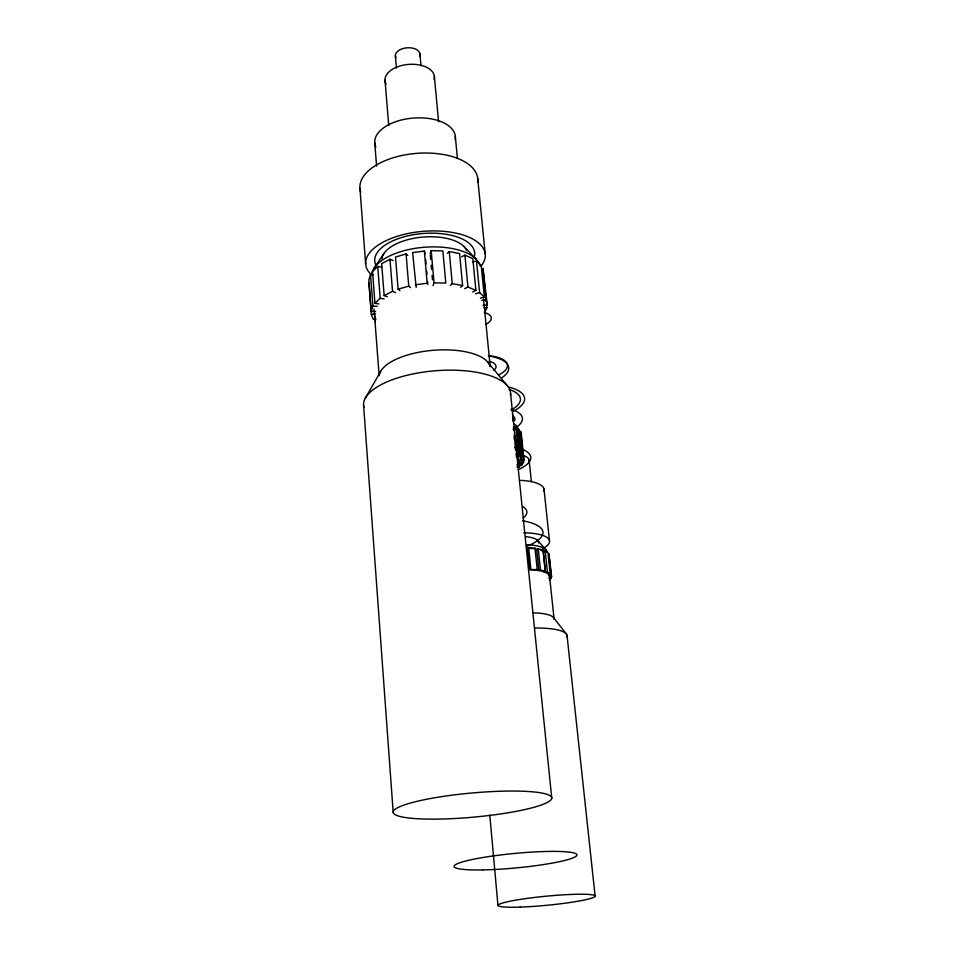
<?xml version="1.0" encoding="UTF-8"?>
<svg xmlns="http://www.w3.org/2000/svg" width="955" height="955" viewBox="0 0 955 955"><rect width="100%" height="100%" fill="white"/><g stroke="black" fill="none" stroke-linecap="round" stroke-linejoin="round"><path stroke-width="1.43" d="M373.381 274.682L370.504 274.634L368.845 280.006L371.22 311.461L375.53 311.521M371.22 311.461L372.904 306.269L370.504 274.634M430.144 253.517L431.194 250.676L442.857 250.926L445.782 283.062L434.048 282.871L432.985 285.617M484.507 312.858L486.907 307.749L486.608 304.788M365.347 398.139L380.687 371.376M521.036 436.757L518.971 440.136L516.548 440.148L519.126 465.515L521.561 465.491L523.65 462.22L521.036 436.757L518.601 436.769A43.333 15.71 -5.4 0 1 516.548 440.148M374.396 267.651L384.173 253.194M549.412 580.198L551.202 578.05L550.617 572.463M381.642 267.137L377.714 266.421L372.51 271.566L374.933 303.284L378.872 303.953M374.933 303.284L380.186 298.294L377.714 266.421M447.382 253.338L449.28 251.571L459.594 253.553L462.602 285.545L460.68 287.24M450.318 285.39L452.24 283.671L462.602 285.545M514.709 443.633L517.013 442.046L519.592 467.341L517.455 467.091A43.548 15.149 -5.4 0 1 517.216 467.293M549.113 578.36A34.977 9.765 -5.6 0 0 529.786 569.622L527.602 548.254L528.676 547.633L535.015 548.206L537.211 569.538L536.125 570.147M533.929 548.827L535.015 548.206M529.786 569.622L537.211 569.538M393.102 260.56L389.974 259.259L381.654 263.64L384.161 295.584L387.312 296.814M384.161 295.584L392.541 291.323L395.68 292.564M461.671 256.788L464.906 255.14L472.821 258.602L475.9 290.38L472.641 291.979M464.691 288.661L467.95 287.061L475.9 290.38M545.245 571.209L540.458 570.039L538.895 570.565L536.686 549.28L538.25 548.731L543.013 549.973L545.245 571.209L543.67 571.735M541.449 550.51L543.013 549.973M407.833 255.51L406.078 253.935L395.489 257.062L398.104 289.186L399.882 290.678M472.534 262.1L476.509 260.954L481.248 265.526L484.352 297.041L480.377 298.151M398.104 289.186L408.764 286.118L410.531 287.622M475.59 293.77L479.601 292.648L484.352 297.041M513.802 430.442L513.515 427.565L515.855 426.992L519.413 429.798L522.063 455.523L519.711 456.084A43.548 15.149 -5.4 0 0 516.142 453.398L518.493 452.837L522.063 455.523M513.515 427.565A43.333 15.71 -5.4 0 1 517.085 430.371L519.413 429.798M545.198 550.844L543.311 551.25L545.532 572.439L547.43 572.045L550.176 573.728L547.943 552.599L545.198 550.844L547.43 572.045M548.289 574.122L550.176 573.728M425.178 253.791L424.354 251.058L412.608 252.574L416.189 287.407M415.341 284.781L427.171 283.265L424.354 251.058M368.928 283.05L371.304 314.41L375.578 313.861M481.762 300.348L486.083 299.786L487.265 304.8L482.967 305.349M376.079 318.934L373.238 319.292L371.304 314.41M518.159 431.863L520.666 431.565L521.418 434.812L524.056 460.358L521.537 460.656A43.548 15.149 -5.4 0 0 520.785 457.529L518.159 431.863A43.333 15.71 -5.4 0 1 518.923 435.122L521.537 460.656M518.923 435.122L521.418 434.812M520.785 457.529L523.316 457.218L524.056 460.358M549.089 575.041L551.119 574.803L551.596 576.832L549.579 577.059L549.137 572.857M549.256 578.097L551.202 578.05M523.65 462.22L521.203 462.244A43.548 15.149 -5.4 0 1 519.126 465.515M372.904 306.269L377.249 306.316M484.101 307.713L486.907 307.749M514.888 441.771L517.013 442.046M380.186 298.294L384.137 298.963M464.058 246.593L476.163 259.211M537.653 540.399L546.356 550.259M487.91 362.327L507.606 386.083M553.458 617.515L566.709 634.478M567.103 636.149L595.108 895.957M543.992 489.044L549.471 540.637M551.596 576.832L548.886 553.733L551.119 574.803M548.994 557.099L550.319 569.669M549.531 576.032L554.079 618.983M529.118 459.976L531.374 481.583M538.25 548.731L540.458 570.039M520.666 431.565L523.316 457.218M518.601 436.769L521.561 465.491M517.085 430.371L519.711 456.084M528.676 547.633L530.861 569.013M515.855 426.992L518.493 452.837M510.591 393.46L551.751 798.129A79.611 12.105 -5.2 0 1 432.376 819.139A79.611 12.105 -5.2 0 1 433.272 798.01A79.611 12.105 -5.2 0 1 551.751 798.129M514.244 434.74L514.829 440.482M515.175 444.588L515.7 449.089M516.178 454.437L516.464 457.242M517.18 464.273L517.455 467.091M514.208 437.08L514.506 439.969M515.234 447.155L515.533 450.032M477.655 178.119L485.188 253.815M487.265 304.8L482.979 268.379L486.322 301.816M483.528 298.867L490.19 366.625M476.509 260.954L479.601 292.648M455.308 136.362L457.421 158.47M464.906 255.14L467.95 287.061M434.37 76.376L438.584 121.822M449.28 251.571L452.24 283.671M489.808 815.104L497.949 905.4M419.925 53.886L420.988 65.728M431.194 250.676L434.048 282.871M430.275 254.973L430.657 259.354M431.171 265.192L431.565 269.561M432.078 275.398L432.46 279.779M425.679 259.629L426.061 264.01M426.706 271.304L426.957 274.216M427.601 281.522L427.852 284.435M395.37 55.724L396.409 68.08M406.078 253.935L408.764 286.118M384.996 80.089L388.745 125.606M389.974 259.259L392.541 291.323M374.73 142.498L376.592 166.146M374.897 315.998L375.351 321.919M374.062 309.062L379.135 375.601M359.94 188.207L365.658 264.153M363.592 405.421L393.185 812.299M371.543 274.968A59.998 28.065 -4.7 0 1 423.113 231.337A59.998 28.065 -4.7 0 1 481.225 265.92M360.799 192.253A59.079 30.226 -4.6 0 1 415.867 153.433A59.079 30.226 -4.6 0 1 477.607 182.298M375.852 147.046A40.408 21.702 -4.5 0 1 412.106 118.169A40.408 21.702 -4.5 0 1 455.189 139.466M386.13 84.016A24.758 14.182 -4.4 0 1 407.845 64.463A24.758 14.182 -4.4 0 1 434.131 79.42M395.907 57.73A12.32 7.222 -4.4 0 1 407.152 47.81A12.32 7.222 -4.4 0 1 419.675 55.951M512.369 414.375A39.776 14.814 -5.4 0 1 513.623 419.675M488.709 356A39.394 15.817 -5.4 0 1 502.127 377.583M522.576 520.773A58.136 17.739 -5.4 0 1 526.396 546.499M522.719 506.52A43.978 13.979 -5.4 0 1 523.101 518.147M514.327 424.08A43.297 15.805 -5.4 0 1 514.864 437.223M371.614 274.718A54.626 25.14 -4.7 0 1 424.378 247.25A54.626 25.14 -4.7 0 1 480.222 266.159M381.916 258.853A42.987 20.162 -4.7 0 1 421.859 237.162A42.987 20.162 -4.7 0 1 466.876 250.747M379.302 375.47A55.724 22.419 -4.8 0 1 433.379 350.294A55.724 22.419 -4.8 0 1 490.07 366.517M363.939 407.427A73.75 28.519 -4.8 0 1 435.301 370.767A73.75 28.519 -4.8 0 1 510.495 395.501M376.103 265.645A50.149 23.529 -4.7 0 1 421.358 233.653A50.149 23.529 -4.7 0 1 474.456 256.262M514.924 447.119A44.694 15.59 -5.5 0 1 518.231 469.705M508.836 387.169A44.193 16.927 -5.5 0 1 512.334 411.701M511.188 409.313A40.134 14.91 -5.5 0 1 513.121 429.189M509.182 389.545A39.979 15.304 -5.5 0 1 511.164 409.958M512.525 417.753A30.62 11.376 -5.5 0 1 512.859 420.833M488.399 355.702A30.297 12.212 -5.5 0 1 498.498 375.017M484.388 312.524A18.623 8.022 -5.5 0 1 485.809 324.378M489.163 361.276A18.802 7.58 -5.5 0 1 493.938 370.301M512.525 416.117A16.068 5.969 -5.7 0 1 514.339 420.892M517.837 454.15A26.095 9.061 -5.7 0 1 528.676 462.53M523.698 532.795A38.403 11.508 -5.7 0 1 542.619 548.659M520.773 480.365A38.021 12.522 -5.7 0 1 543.837 491.359M526.503 544.672A34.81 10.219 -5.6 0 1 547.012 552.229M525.907 536.674A27.42 8.213 -5.7 0 1 538.572 543.085M527.602 548.254A34.834 10.147 -5.6 0 1 532.436 548.636M536.686 549.28A34.834 10.147 -5.6 0 1 538.298 549.614M540.924 550.331A34.834 10.147 -5.6 0 1 545.042 552.205M534.728 628.032A46.544 11.364 -5.6 0 1 566.936 636.937M533.451 612.859A35.251 8.977 -5.6 0 1 554.091 619.246M482.693 869.91A61.717 7.282 -5.4 0 0 576.892 855.25A61.717 7.282 -5.4 0 0 486.907 856.862A61.717 7.282 -5.4 0 0 482.693 869.91M520.165 907.095A48.812 4.56 -5.5 0 0 595.084 896.363A48.812 4.56 -5.5 0 0 524.39 898.786A48.812 4.56 -5.5 0 0 520.165 907.095"/></g></svg>
